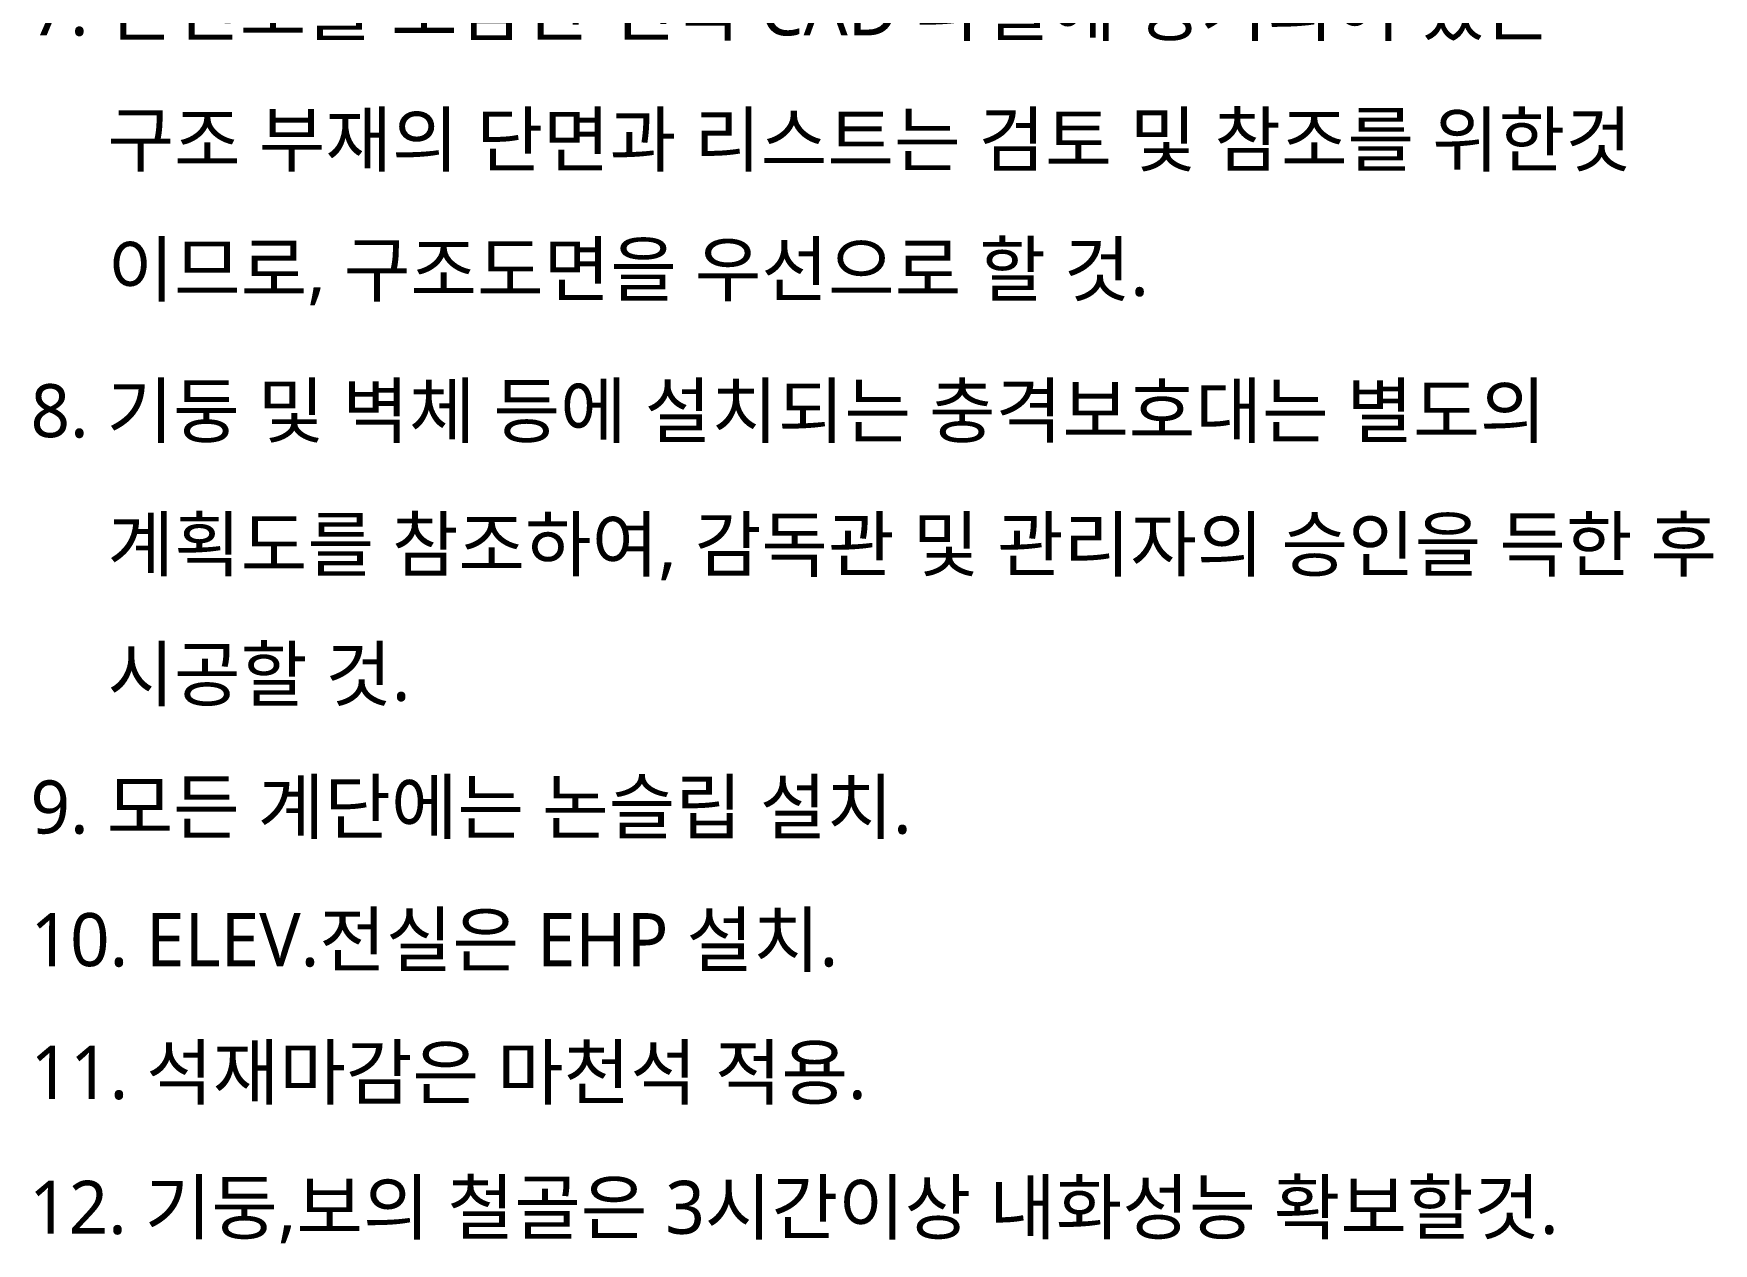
# Model space of a CAD drawing. Header units: millimetres. Extents: x 13515 to 183937, y -33900 to -660.
# Drawn here: x 117804 to 122362, y -17780 to -14498 of the extents above; entities that cross this region are included whole.
import ezdxf
from ezdxf.enums import TextEntityAlignment as Align

# ---------------------------------------------------------------- set-up
doc = ezdxf.new("R2010")
doc.units = ezdxf.units.MM
doc.header["$LTSCALE"] = 100
doc.header["$MEASUREMENT"] = 0
doc.layers.add('ELE6', color=8, linetype='CONTINUOUS')
doc.layers.add('TEXT', color=3, linetype='CONTINUOUS')
doc.styles.add('나눔바른고딕', font='NanumBarunGothic.ttf')

# ---------------------------------------------------------------- blocks, each defined once
blk = doc.blocks.new('NOTE')
at = {"layer": 'TEXT', "style": '나눔바른고딕'}
for s, p in [('7. 단면도를 포함한 건축 CAD 파일에 명기되어 있는', (132, -8363.1)), ('구조 부재의 단면과 리스트는 검토 및 참조를 위한것', (393.1, -8806.4)), ('이므로, 구조도면을 우선으로 할 것.', (393.1, -9246.4)), ('8. 기둥 및 벽체 등에 설치되는 충격보호대는 별도의', (132, -9726)), ('계획도를 참조하여, 감독관 및 관리자의 승인을 득한 후', (393.1, -10179.1)), ('시공할 것.', (393.1, -10619.2)), ('9. 모든 계단에는 논슬립 설치.', (132, -11069.9)), ('10. ELEV.전실은 EHP 설치.', (132, -11519.9)), ('11. 석재마감은 마천석 적용.', (132, -11969.9))]:
    blk.add_text(s, height=180, dxfattribs=at).set_placement(p, align=Align.MIDDLE_LEFT)

msp = doc.modelspace()

# ---------------------------------------------------------------- block references
at = {"layer": 'ELE6', "xscale": 0.8, "yscale": 0.8, "zscale": 0.8}
msp.add_blockref('NOTE', (117690, -7740), dxfattribs=at)

# ---------------------------------------------------------------- texts
at = {"layer": 'TEXT', "style": '나눔바른고딕'}
msp.add_text('12. 기둥,보의 철골은 3시간이상 내화성능 확보할것.', height=144, dxfattribs=at).set_placement((117791.7, -17682), align=Align.MIDDLE_LEFT)

doc.saveas('drawing.dxf')
